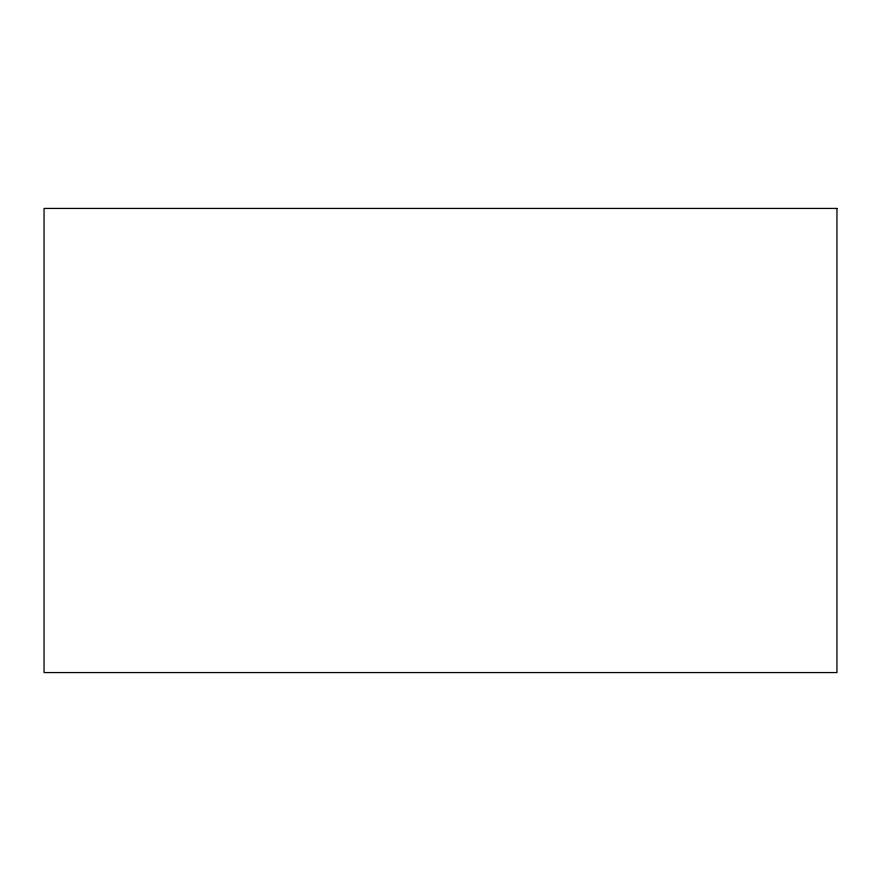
<?xml version="1.0" encoding="UTF-8"?>
<svg xmlns="http://www.w3.org/2000/svg" width="881" height="881" viewBox="0 0 881 881"><rect width="100%" height="100%" fill="white"/><g stroke="black" fill="none" stroke-linecap="round" stroke-linejoin="round"><path stroke-width="1.32" d="M836.95 208.434L44.05 208.434L44.05 672.566L836.95 672.566L836.95 208.434"/></g></svg>
